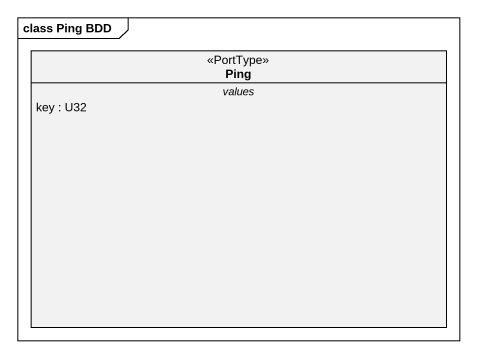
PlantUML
@startuml
mainframe class Ping BDD
hide circle
hide empty members
class Ping <<PortType>> {
  -- values --
  key : U32
}
@enduml
